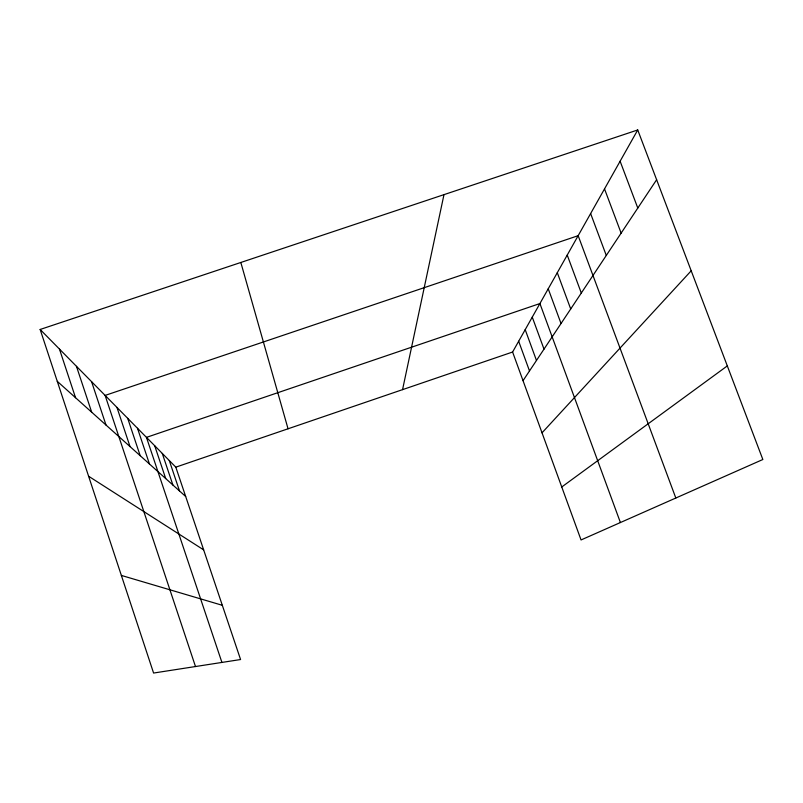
<?xml version="1.0" encoding="UTF-8"?>
<svg xmlns="http://www.w3.org/2000/svg" width="803" height="803" viewBox="0 0 803 803"><rect width="100%" height="100%" fill="white"/><g stroke="black" fill="none" stroke-linecap="round" stroke-linejoin="round"><path stroke-width="1.2" d="M402.554 389.646L443.979 194.647M512.595 352.025L637.733 129.956L762.85 459.507L581.051 539.957L512.595 352.025L175.807 467.155L40.15 329.471L637.733 129.956M523.034 380.672L656.633 179.731M542.025 432.827L691.202 270.792M561.759 486.979L727.317 365.907M121.353 575.42L222.321 605.301M88.611 476.239L203.651 549.864M57.274 381.335L185.674 496.475M620.117 161.222L637.793 208.057M604.518 188.896L621.131 233.121M590.627 213.558L606.285 255.454M675.825 498.021L578.16 235.68L105.123 395.417L195.49 666.54M567.229 255.073L581.302 293.025M557.292 272.699L570.702 308.964M548.228 288.799L561.026 323.519M620.408 522.542L539.907 303.554L146.457 437.374L221.919 662.435M532.259 317.125L544.002 349.134M525.202 329.652L536.474 360.457M518.668 341.255L529.498 370.936M175.807 467.155L240.579 659.534L153.584 673.044L40.15 329.471M169.292 460.551L179.521 490.954M162.276 453.434L172.896 485.012M154.688 445.725L165.719 478.578M137.494 428.28L149.458 464.004M127.707 418.333L140.194 455.692M116.957 407.432L130.026 446.578M91.582 381.676L106.006 425.038M76.456 366.319L91.683 412.19M59.442 349.044L75.552 397.736M240.83 262.471L288.046 428.792"/></g></svg>
